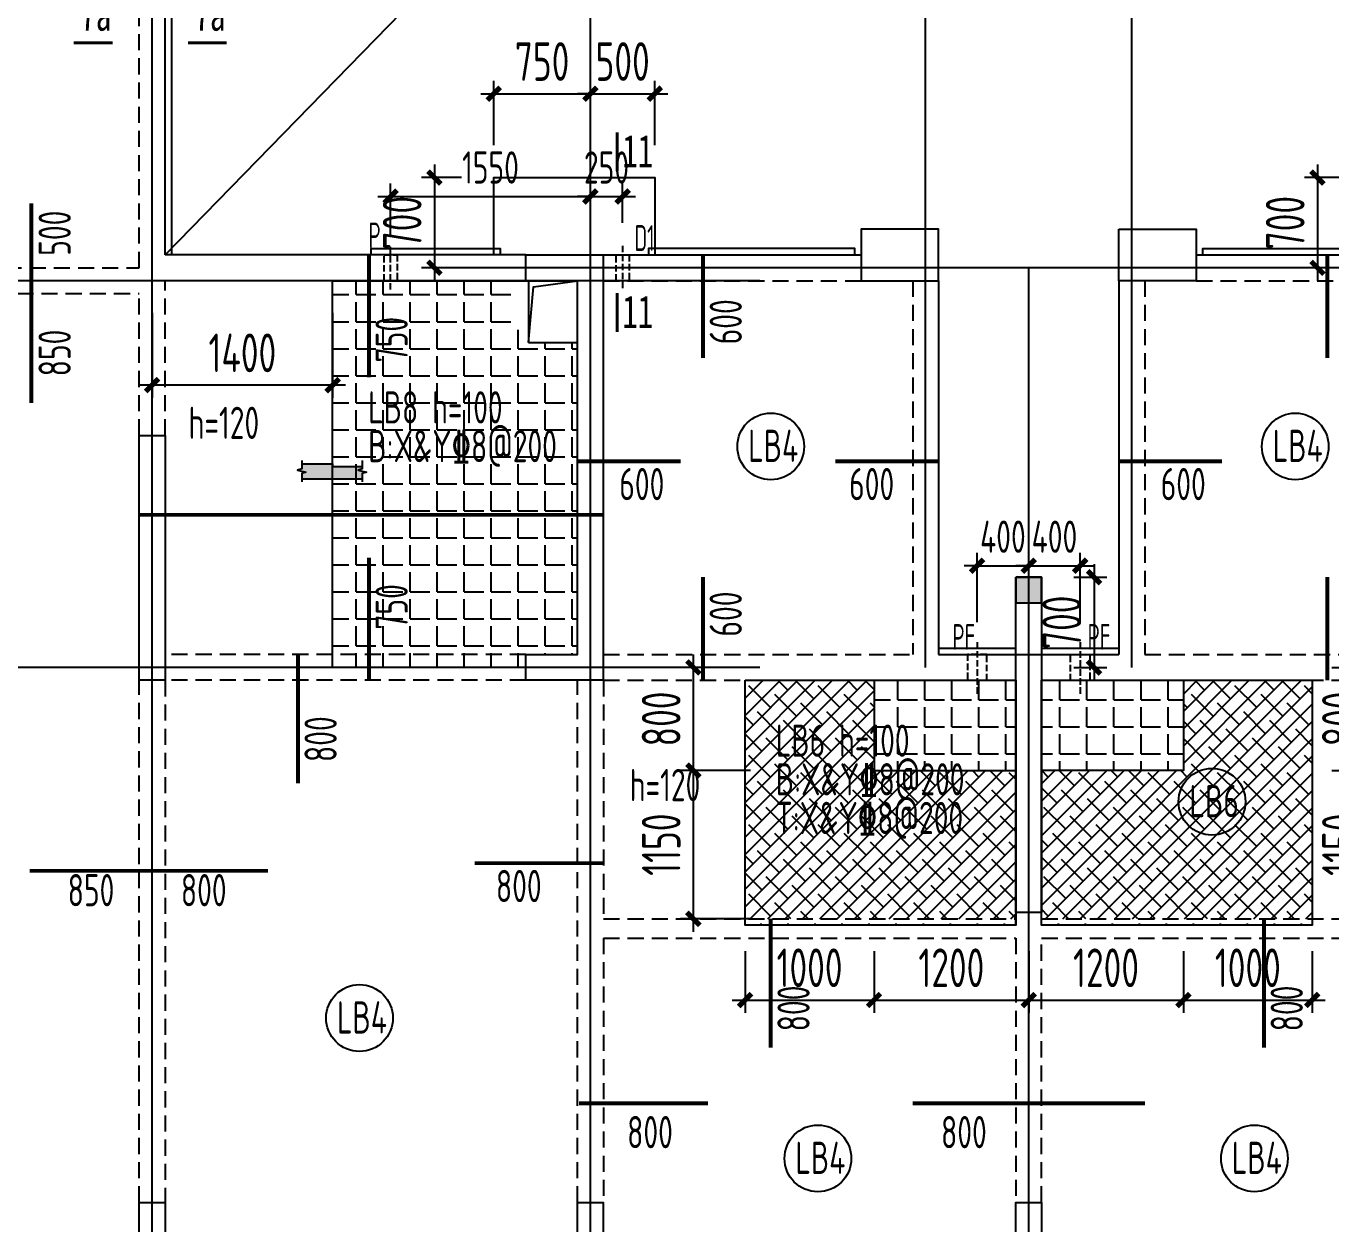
# Model space of a CAD drawing. Header units: millimetres. Extents: x -133666 to 880576, y -269375 to 86941.
# Drawn here: x 170022 to 180144, y 2392 to 11684 of the extents above; entities that cross this region are included whole.
import ezdxf
from ezdxf.enums import TextEntityAlignment as Align

# ---------------------------------------------------------------- set-up
doc = ezdxf.new("R2010")
doc.units = ezdxf.units.MM
doc.header["$LTSCALE"] = 1000
for name, pattern in [('CENTER', [50.8, 31.75, -6.35, 6.35, -6.35]), ('DASH', [0.35, 0.25, -0.1]), ('HIDDEN2', [0.1875, 0.125, -0.0625])]:
    doc.linetypes.add(name, pattern=pattern)
doc.layers.get('0').update_dxf_attribs({"linetype": 'CONTINUOUS'})
doc.layers.get('Defpoints').update_dxf_attribs({"color": 6, "linetype": 'CONTINUOUS'})
for name, color, linetype in [('A-线脚看线', 9, 'CONTINUOUS'), ('A-设备穿墙洞', 161, 'CONTINUOUS'), ('AXIS', 253, 'CENTER'), ('DIM', 3, 'CONTINUOUS'), ('DIM1', 3, 'CONTINUOUS'), ('JG1', 3, 'CONTINUOUS'), ('填充', 8, 'CONTINUOUS'), ('墙', 6, 'CONTINUOUS'), ('挑板', 3, 'CONTINUOUS'), ('板筋', 6, 'CONTINUOUS'), ('柱', 2, 'CONTINUOUS'), ('梁', 4, 'HIDDEN2'), ('模板线', 3, 'CONTINUOUS'), ('洞口', 5, 'CONTINUOUS'), ('钢筋_文字', 7, 'CONTINUOUS'), ('钢筋长度标注', 7, 'CONTINUOUS')]:
    doc.layers.add(name, color=color, linetype=linetype)
doc.styles.add('TSSD_BOLD', font='tssdeng2.shx', dxfattribs={"width": 0.7, "height": 250, "bigfont": 'CHINA.shx'})
doc.styles.add('TSSD_Dimension', font='tssdeng.shx', dxfattribs={"width": 0.7, "bigfont": 'Hztxt.shx'})
doc.styles.add('ZZ', font='tssdeng.shx', dxfattribs={"width": 0.7, "bigfont": 'tssdchn.shx'})
doc.styles.add('zzt', font='tssdeng.shx', dxfattribs={"width": 0.7, "height": 300, "bigfont": 'tssdchn.shx'})
doc.styles.add('钢筋', font='tssdeng.shx', dxfattribs={"width": 0.7, "height": 250, "bigfont": 'tssdchn.shx'})
doc.styles.add('钢筋长度', font='tssdeng.shx', dxfattribs={"width": 0.7, "height": 300, "bigfont": 'tssdchn.shx'})
doc.styles.add('黑体', font='simhei.ttf')
doc.dimstyles.new('TSSD_100_100', dxfattribs={"dimtxt": 300, "dimasz": 100, "dimexe": 100, "dimexo": 250, "dimgap": 100, "dimtad": 1, "dimdec": 0, "dimzin": 0, "dimdsep": 46, "dimtxsty": 'ZZ', "dimblk": 'ARCHTICK', "dimcen": 0, "dimdle": 100, "dimclrd": 256, "dimclrt": 7, "dimadec": 0, "dimazin": 0, "dimtfac": 1, "dimtdec": 0, "dimtix": 1, "dimtmove": 2, "dimatfit": 3, "dimfxl": 0, "dimtolj": 1, "dimtzin": 0, "dimarcsym": 0})
pattern_1 = [(0, (164200, 1008.83), (0, 209.55), [152.4, -57.15]), (90, (164200, 1008.83), (-209.55, 1e-14), [152.4, -57.15])]
pattern_2 = [(0, (169870, 1008.83), (0, 209.55), [152.4, -57.15]), (90, (169870, 1008.83), (-209.55, 1e-14), [152.4, -57.15])]
pattern_3 = [(45, (169869.99, 1008.83), (-67.3519, 67.3519), []), (135, (169869.99, 1008.83), (-202.0558, 67.3519), [238.125, -142.875])]

# ---------------------------------------------------------------- blocks, each defined once
blk = doc.blocks.new('_ArchTick')
at = {"color": 0, "linetype": 'ByBlock', "const_width": 0.4}
blk.add_lwpolyline([(-0.5, -0.5), (0.5, 0.5)], dxfattribs=at)
blk = doc.blocks.new('*D1045')
at = {"layer": 'Defpoints', "color": 0, "transparency": 16777216}
for p in [(171000, 9709), (172400, 9709), (171000, 8899)]:
    blk.add_point(p, dxfattribs=at)
at = {"layer": 'DIM', "color": 0, "lineweight": -2, "transparency": 16777216}
for p, q in [((171000, 9459), (171000, 8799)), ((172400, 9459), (172400, 8799))]:
    blk.add_line(p, q, dxfattribs=at)
at = {"layer": 'DIM', "lineweight": -2, "transparency": 16777216}
blk.add_line((172500, 8899), (170900, 8899), dxfattribs=at)
at = {"layer": 'DIM', "lineweight": -2, "transparency": 16777216, "xscale": 100, "yscale": 100, "zscale": 100, "rotation": 180}
blk.add_blockref('_ArchTick', (171000, 8899), dxfattribs=at)
at = {"layer": 'DIM', "lineweight": -2, "transparency": 16777216, "xscale": 100, "yscale": 100, "zscale": 100}
blk.add_blockref('_ArchTick', (172400, 8899), dxfattribs=at)
at = {"layer": 'DIM', "color": 7, "transparency": 16777216, "insert": (171700, 9149), "char_height": 300, "attachment_point": 5, "style": 'ZZ'}
blk.add_mtext('\\A1;1400', dxfattribs=at)
blk = doc.blocks.new('*D1046')
at = {"layer": 'Defpoints', "color": 0, "transparency": 16777216}
for p in [(175600, 4759), (176600, 4759), (176600, 4129)]:
    blk.add_point(p, dxfattribs=at)
at = {"layer": 'DIM', "color": 0, "lineweight": -2, "transparency": 16777216}
for p, q in [((175600, 4509), (175600, 4029)), ((176600, 4509), (176600, 4029))]:
    blk.add_line(p, q, dxfattribs=at)
at = {"layer": 'DIM', "lineweight": -2, "transparency": 16777216}
blk.add_line((175500, 4129), (176700, 4129), dxfattribs=at)
at = {"layer": 'DIM', "lineweight": -2, "transparency": 16777216, "xscale": 100, "yscale": 100, "zscale": 100, "rotation": 180}
blk.add_blockref('_ArchTick', (175600, 4129), dxfattribs=at)
at = {"layer": 'DIM', "lineweight": -2, "transparency": 16777216, "xscale": 100, "yscale": 100, "zscale": 100}
blk.add_blockref('_ArchTick', (176600, 4129), dxfattribs=at)
at = {"layer": 'DIM', "color": 7, "transparency": 16777216, "insert": (176100, 4379), "char_height": 300, "attachment_point": 5, "style": 'ZZ'}
blk.add_mtext('\\A1;1000', dxfattribs=at)
blk = doc.blocks.new('*D1047')
at = {"layer": 'Defpoints', "color": 0, "transparency": 16777216}
for p in [(177800, 4759), (179000, 4759), (179000, 4129)]:
    blk.add_point(p, dxfattribs=at)
at = {"layer": 'DIM', "color": 0, "lineweight": -2, "transparency": 16777216}
for p, q in [((177800, 4509), (177800, 4029)), ((179000, 4509), (179000, 4029))]:
    blk.add_line(p, q, dxfattribs=at)
at = {"layer": 'DIM', "lineweight": -2, "transparency": 16777216}
blk.add_line((177700, 4129), (179100, 4129), dxfattribs=at)
at = {"layer": 'DIM', "lineweight": -2, "transparency": 16777216, "xscale": 100, "yscale": 100, "zscale": 100, "rotation": 180}
blk.add_blockref('_ArchTick', (177800, 4129), dxfattribs=at)
at = {"layer": 'DIM', "lineweight": -2, "transparency": 16777216, "xscale": 100, "yscale": 100, "zscale": 100}
blk.add_blockref('_ArchTick', (179000, 4129), dxfattribs=at)
at = {"layer": 'DIM', "color": 7, "transparency": 16777216, "insert": (178400, 4379), "char_height": 300, "attachment_point": 5, "style": 'ZZ'}
blk.add_mtext('\\A1;1200', dxfattribs=at)
blk = doc.blocks.new('*D1065')
at = {"layer": 'Defpoints', "color": 0, "transparency": 16777216}
for p in [(174400, 11159), (173650, 10509), (174400, 10509)]:
    blk.add_point(p, dxfattribs=at)
at = {"layer": 'DIM', "color": 0, "lineweight": -2, "transparency": 16777216}
for p, q in [((173650, 10759), (173650, 11259)), ((174400, 10759), (174400, 11259))]:
    blk.add_line(p, q, dxfattribs=at)
at = {"layer": 'DIM', "lineweight": -2, "transparency": 16777216}
blk.add_line((173550, 11159), (174500, 11159), dxfattribs=at)
at = {"layer": 'DIM', "lineweight": -2, "transparency": 16777216, "xscale": 100, "yscale": 100, "zscale": 100, "rotation": 180}
blk.add_blockref('_ArchTick', (173650, 11159), dxfattribs=at)
at = {"layer": 'DIM', "lineweight": -2, "transparency": 16777216, "xscale": 100, "yscale": 100, "zscale": 100}
blk.add_blockref('_ArchTick', (174400, 11159), dxfattribs=at)
at = {"layer": 'DIM', "color": 7, "transparency": 16777216, "insert": (174025, 11409), "char_height": 300, "attachment_point": 5, "style": 'ZZ'}
blk.add_mtext('\\A1;750', dxfattribs=at)
blk = doc.blocks.new('*D1066')
at = {"layer": 'Defpoints', "color": 0, "transparency": 16777216}
for p in [(174900, 11159), (174400, 10509), (174900, 10509)]:
    blk.add_point(p, dxfattribs=at)
at = {"layer": 'DIM', "color": 0, "lineweight": -2, "transparency": 16777216}
for p, q in [((174400, 10759), (174400, 11259)), ((174900, 10759), (174900, 11259))]:
    blk.add_line(p, q, dxfattribs=at)
at = {"layer": 'DIM', "lineweight": -2, "transparency": 16777216}
for p, q in [((174400, 11159), (174300, 11159)), ((174400, 11159), (174900, 11159)), ((174900, 11159), (175000, 11159))]:
    blk.add_line(p, q, dxfattribs=at)
at = {"layer": 'DIM', "lineweight": -2, "transparency": 16777216, "xscale": 100, "yscale": 100, "zscale": 100}
blk.add_blockref('_ArchTick', (174400, 11159), dxfattribs=at)
at = {"layer": 'DIM', "lineweight": -2, "transparency": 16777216, "xscale": 100, "yscale": 100, "zscale": 100, "rotation": 180}
blk.add_blockref('_ArchTick', (174900, 11159), dxfattribs=at)
at = {"layer": 'DIM', "color": 7, "transparency": 16777216, "insert": (174650, 11409), "char_height": 300, "attachment_point": 5, "style": 'ZZ'}
blk.add_mtext('\\A1;500', dxfattribs=at)
blk = doc.blocks.new('*D1067')
at = {"layer": 'Defpoints', "color": 0, "transparency": 16777216}
for p in [(173650, 10509), (173190, 9809), (173650, 9809)]:
    blk.add_point(p, dxfattribs=at)
at = {"layer": 'DIM', "lineweight": -2, "transparency": 16777216}
blk.add_line((173190, 10609), (173190, 9709), dxfattribs=at)
at = {"layer": 'DIM', "color": 0, "lineweight": -2, "transparency": 16777216}
for p, q in [((173400, 10509), (173090, 10509)), ((173400, 9809), (173090, 9809))]:
    blk.add_line(p, q, dxfattribs=at)
at = {"layer": 'DIM', "lineweight": -2, "transparency": 16777216, "xscale": 100, "yscale": 100, "zscale": 100}
for p, rotation in [((173190, 10509), 90), ((173190, 9809), 270)]:
    blk.add_blockref('_ArchTick', p, dxfattribs=dict(at, rotation=rotation))
at = {"layer": 'DIM', "color": 7, "transparency": 16777216, "insert": (172940, 10159), "char_height": 300, "attachment_point": 5, "rotation": 90, "style": 'ZZ'}
blk.add_mtext('\\A1;700', dxfattribs=at)
blk = doc.blocks.new('*D1070')
at = {"layer": 'Defpoints', "color": 0, "transparency": 16777216}
for p in [(180600, 10509), (180040, 9809), (180600, 9809)]:
    blk.add_point(p, dxfattribs=at)
at = {"layer": 'DIM', "lineweight": -2, "transparency": 16777216}
blk.add_line((180040, 10609), (180040, 9709), dxfattribs=at)
at = {"layer": 'DIM', "color": 0, "lineweight": -2, "transparency": 16777216}
for p, q in [((180350, 10509), (179940, 10509)), ((180350, 9809), (179940, 9809))]:
    blk.add_line(p, q, dxfattribs=at)
at = {"layer": 'DIM', "lineweight": -2, "transparency": 16777216, "xscale": 100, "yscale": 100, "zscale": 100}
for p, rotation in [((180040, 10509), 90), ((180040, 9809), 270)]:
    blk.add_blockref('_ArchTick', p, dxfattribs=dict(at, rotation=rotation))
at = {"layer": 'DIM', "color": 7, "transparency": 16777216, "insert": (179790, 10159), "char_height": 300, "attachment_point": 5, "rotation": 90, "style": 'ZZ'}
blk.add_mtext('\\A1;700', dxfattribs=at)
blk = doc.blocks.new('*D1142')
at = {"layer": 'Defpoints', "color": 0, "transparency": 16777216}
for p in [(177900, 7409, 0), (177900, 6709), (178307, 6709)]:
    blk.add_point(p, dxfattribs=at)
at = {"layer": 'DIM', "lineweight": -2, "transparency": 16777216}
blk.add_line((178307, 7509), (178307, 6609), dxfattribs=at)
at = {"layer": 'DIM', "color": 0, "lineweight": -2, "transparency": 16777216}
for p, q in [((178150, 7409), (178407, 7409)), ((178150, 6709), (178407, 6709))]:
    blk.add_line(p, q, dxfattribs=at)
at = {"layer": 'DIM', "lineweight": -2, "transparency": 16777216, "xscale": 100, "yscale": 100, "zscale": 100}
for p, rotation in [((178307, 7409), 90), ((178307, 6709), 270)]:
    blk.add_blockref('_ArchTick', p, dxfattribs=dict(at, rotation=rotation))
at = {"layer": 'DIM', "color": 7, "transparency": 16777216, "insert": (178057, 7059), "char_height": 300, "attachment_point": 5, "rotation": 90, "style": 'ZZ'}
blk.add_mtext('\\A1;700', dxfattribs=at)
blk = doc.blocks.new('$1292675')
at = {"layer": 'JG1'}
blk.add_hatch(color=8, dxfattribs=at).paths.add_polyline_path([(502, 20), (502, 64), (470, 74), (534, 91), (502, 101), (502, 140), (262, 140), (262, 120), (32, 120), (32, 101), (64, 91), (0, 74), (32, 64), (32, 20)])
for p, q in [((262, 120), (32, 120)), ((502, 140), (262, 140)), ((262, 140), (262, 120)), ((32, 20), (502, 20))]:
    blk.add_line(p, q, dxfattribs=at)
for points in [[(32, 165), (32, 101), (64, 91), (0, 74), (32, 64), (32, 0)], [(502, 165), (502, 101), (534, 91), (470, 74), (502, 64), (502, 0)]]:
    blk.add_lwpolyline(points, dxfattribs=at)
blk = doc.blocks.new('*D1146')
at = {"layer": 'Defpoints', "color": 0, "transparency": 16777216}
for p in [(175199, 5909), (175893, 5909), (175893, 4759)]:
    blk.add_point(p, dxfattribs=at)
at = {"layer": 'DIM', "lineweight": -2, "transparency": 16777216}
blk.add_line((175199, 4659), (175199, 6009), dxfattribs=at)
at = {"layer": 'DIM', "color": 0, "lineweight": -2, "transparency": 16777216}
for p, q in [((175643, 5909), (175099, 5909)), ((175643, 4759), (175099, 4759))]:
    blk.add_line(p, q, dxfattribs=at)
at = {"layer": 'DIM', "lineweight": -2, "transparency": 16777216, "xscale": 100, "yscale": 100, "zscale": 100}
for p, rotation in [((175199, 5909), 90), ((175199, 4759), 270)]:
    blk.add_blockref('_ArchTick', p, dxfattribs=dict(at, rotation=rotation))
at = {"layer": 'DIM', "color": 7, "transparency": 16777216, "insert": (174949, 5334), "char_height": 300, "attachment_point": 5, "rotation": 90, "style": 'ZZ'}
blk.add_mtext('\\A1;1150', dxfattribs=at)
blk = doc.blocks.new('*D1147')
at = {"layer": 'Defpoints', "color": 0, "transparency": 16777216}
for p in [(175199, 6709), (175893, 6709), (175893, 5909)]:
    blk.add_point(p, dxfattribs=at)
at = {"layer": 'DIM', "lineweight": -2, "transparency": 16777216}
blk.add_line((175199, 5809), (175199, 6809), dxfattribs=at)
at = {"layer": 'DIM', "color": 0, "lineweight": -2, "transparency": 16777216}
for p, q in [((175643, 6709), (175099, 6709)), ((175643, 5909), (175099, 5909))]:
    blk.add_line(p, q, dxfattribs=at)
at = {"layer": 'DIM', "lineweight": -2, "transparency": 16777216, "xscale": 100, "yscale": 100, "zscale": 100}
for p, rotation in [((175199, 6709), 90), ((175199, 5909), 270)]:
    blk.add_blockref('_ArchTick', p, dxfattribs=dict(at, rotation=rotation))
at = {"layer": 'DIM', "color": 7, "transparency": 16777216, "insert": (174949, 6309), "char_height": 300, "attachment_point": 5, "rotation": 90, "style": 'ZZ'}
blk.add_mtext('\\A1;800', dxfattribs=at)
blk = doc.blocks.new('*D1148')
at = {"layer": 'Defpoints', "color": 0, "transparency": 16777216}
for p in [(179901, 5909), (180476, 5909), (179901, 4759)]:
    blk.add_point(p, dxfattribs=at)
at = {"layer": 'DIM', "lineweight": -2, "transparency": 16777216}
blk.add_line((180476, 4659), (180476, 6009), dxfattribs=at)
at = {"layer": 'DIM', "color": 0, "lineweight": -2, "transparency": 16777216}
for p, q in [((180151, 5909), (180576, 5909)), ((180151, 4759), (180576, 4759))]:
    blk.add_line(p, q, dxfattribs=at)
at = {"layer": 'DIM', "lineweight": -2, "transparency": 16777216, "xscale": 100, "yscale": 100, "zscale": 100}
for p, rotation in [((180476, 5909), 90), ((180476, 4759), 270)]:
    blk.add_blockref('_ArchTick', p, dxfattribs=dict(at, rotation=rotation))
at = {"layer": 'DIM', "color": 7, "transparency": 16777216, "insert": (180226, 5334), "char_height": 300, "attachment_point": 5, "rotation": 90, "style": 'ZZ'}
blk.add_mtext('\\A1;1150', dxfattribs=at)
blk = doc.blocks.new('*D1149')
at = {"layer": 'Defpoints', "color": 0, "transparency": 16777216}
for p in [(179901, 6709), (180476, 6709), (179901, 5909)]:
    blk.add_point(p, dxfattribs=at)
at = {"layer": 'DIM', "lineweight": -2, "transparency": 16777216}
blk.add_line((180476, 5809), (180476, 6809), dxfattribs=at)
at = {"layer": 'DIM', "color": 0, "lineweight": -2, "transparency": 16777216}
for p, q in [((180151, 6709), (180576, 6709)), ((180151, 5909), (180576, 5909))]:
    blk.add_line(p, q, dxfattribs=at)
at = {"layer": 'DIM', "lineweight": -2, "transparency": 16777216, "xscale": 100, "yscale": 100, "zscale": 100}
for p, rotation in [((180476, 6709), 90), ((180476, 5909), 270)]:
    blk.add_blockref('_ArchTick', p, dxfattribs=dict(at, rotation=rotation))
at = {"layer": 'DIM', "color": 7, "transparency": 16777216, "insert": (180226, 6309), "char_height": 300, "attachment_point": 5, "rotation": 90, "style": 'ZZ'}
blk.add_mtext('\\A1;800', dxfattribs=at)
blk = doc.blocks.new('*D1150')
at = {"layer": 'Defpoints', "color": 0, "transparency": 16777216}
for p in [(176600, 4759), (177800, 4759), (177800, 4129)]:
    blk.add_point(p, dxfattribs=at)
at = {"layer": 'DIM', "color": 0, "lineweight": -2, "transparency": 16777216}
for p, q in [((176600, 4509), (176600, 4029)), ((177800, 4509), (177800, 4029))]:
    blk.add_line(p, q, dxfattribs=at)
at = {"layer": 'DIM', "lineweight": -2, "transparency": 16777216}
blk.add_line((176500, 4129), (177900, 4129), dxfattribs=at)
at = {"layer": 'DIM', "lineweight": -2, "transparency": 16777216, "xscale": 100, "yscale": 100, "zscale": 100, "rotation": 180}
blk.add_blockref('_ArchTick', (176600, 4129), dxfattribs=at)
at = {"layer": 'DIM', "lineweight": -2, "transparency": 16777216, "xscale": 100, "yscale": 100, "zscale": 100}
blk.add_blockref('_ArchTick', (177800, 4129), dxfattribs=at)
at = {"layer": 'DIM', "color": 7, "transparency": 16777216, "insert": (177200, 4379), "char_height": 300, "attachment_point": 5, "style": 'ZZ'}
blk.add_mtext('\\A1;1200', dxfattribs=at)
blk = doc.blocks.new('*D1151')
at = {"layer": 'Defpoints', "color": 0, "transparency": 16777216}
for p in [(179000, 4759), (180000, 4759), (180000, 4129)]:
    blk.add_point(p, dxfattribs=at)
at = {"layer": 'DIM', "color": 0, "lineweight": -2, "transparency": 16777216}
for p, q in [((179000, 4509), (179000, 4029)), ((180000, 4509), (180000, 4029))]:
    blk.add_line(p, q, dxfattribs=at)
at = {"layer": 'DIM', "lineweight": -2, "transparency": 16777216}
blk.add_line((178900, 4129), (180100, 4129), dxfattribs=at)
at = {"layer": 'DIM', "lineweight": -2, "transparency": 16777216, "xscale": 100, "yscale": 100, "zscale": 100, "rotation": 180}
blk.add_blockref('_ArchTick', (179000, 4129), dxfattribs=at)
at = {"layer": 'DIM', "lineweight": -2, "transparency": 16777216, "xscale": 100, "yscale": 100, "zscale": 100}
blk.add_blockref('_ArchTick', (180000, 4129), dxfattribs=at)
at = {"layer": 'DIM', "color": 7, "transparency": 16777216, "insert": (179500, 4379), "char_height": 300, "attachment_point": 5, "style": 'ZZ'}
blk.add_mtext('\\A1;1000', dxfattribs=at)
blk = doc.blocks.new('$1109386')
at = {"layer": '模板线', "color": 4, "const_width": 22.7}
for points in [[(0, 0), (302, 0)], [(886, 0), (1188, 0)]]:
    blk.add_lwpolyline(points, dxfattribs=at)
at = {"layer": '模板线', "color": 0, "style": '黑体', "width": 0.7}
for p in [(172, 220), (1057, 220)]:
    blk.add_text('7a', height=252, dxfattribs=at).set_placement(p, align=Align.MIDDLE_CENTER)
blk = doc.blocks.new('$18727')
at = {"layer": '模板线', "color": 4, "const_width": 22.7}
for points in [[(0, 1549), (0, 1246)], [(0, 302), (0, 0)]]:
    blk.add_lwpolyline(points, dxfattribs=at)
at = {"layer": '模板线', "color": 0, "style": '黑体', "width": 0.7}
for p in [(160, 1404), (160, 158)]:
    blk.add_text('11', height=252, dxfattribs=at).set_placement(p, align=Align.MIDDLE_CENTER)
blk = doc.blocks.new('$1642317')
at = {"layer": '洞口'}
blk.add_lwpolyline([(9620, 2170), (10000, 2170), (10000, 2650), (9620, 2650)], close=True, dxfattribs=at)
blk.add_lwpolyline([(9620, 2170), (9658, 2602), (10000, 2650)], dxfattribs=at)
blk = doc.blocks.new('$1783196')
at = {"layer": 'AXIS'}
for p, q in [((12034.9, 3480), (12034.9, 27859.5)), ((15434.9, 3480), (15434.9, 27859.5)), ((18034.9, 11688.4), (18034.9, 27859.5)), ((19634.9, 11688.3), (19634.9, 27859.5)), ((46034.9, 14788.3), (4360, 14788.3)), ((18834.9, 3480), (18834.9, 14788.3)), ((54849.9, 14688.3), (4360, 14688.3)), ((54849.9, 11688.3), (4360, 11688.3))]:
    blk.add_line(p, q, dxfattribs=at)
blk = doc.blocks.new('$1466424')
at = {"layer": '板筋', "const_width": 30}
for points in [[(5963, 9454), (5963, 11004)], [(8582, 9654), (8582, 10604)], [(11173, 9804), (11173, 10604)], [(16017, 9804), (16017, 10604)], [(10200, 9003), (11000, 9003)], [(12200, 9003), (13000, 9003)], [(14400, 9003), (15200, 9003)], [(6800, 8588), (10400, 8588)], [(8582, 7304), (8582, 8254)], [(11173, 7304), (11173, 8104)], [(16017, 7304), (16017, 8104)], [(8031, 6504), (8031, 7504)], [(9401, 5885), (10401, 5885)], [(5950, 5826), (7800, 5826)], [(10212, 4023), (11212, 4023)], [(12801, 4023), (14601, 4023)]]:
    blk.add_lwpolyline(points, dxfattribs=at)
at = {"layer": '板筋', "const_width": 30, "elevation": 0}
for points in [[(11699, 4454), (11699, 5454)], [(15526, 4454), (15526, 5454)]]:
    blk.add_lwpolyline(points, dxfattribs=at)
at = {"layer": '钢筋_文字'}
for centre in [(11699, 9118, 0), (15768, 9118, 0), (15122, 6362, 0), (8509, 4684, 0), (12065, 3595, 0), (15451, 3595, 0)]:
    blk.add_circle(centre, 259, dxfattribs=at)
at = {"layer": '钢筋_文字', "color": 7, "linetype": 'Continuous', "width": 0.7}
for s, style, p in [('LB8 h=100', 'TSSD_BOLD', (8576, 9296, 0)), (' h=120', 'TSSD_BOLD', (7076, 9176, 0)), ('B:X&Y%%1328@200', '钢筋', (8576, 8996, 0)), ('LB6 h=100', 'TSSD_BOLD', (11738, 6711, 0)), ('B:X&Y%%1328@200', '钢筋', (11738, 6411, 0)), (' h=120', 'TSSD_BOLD', (10498, 6366, 0)), ('T:X&Y%%1328@200', '钢筋', (11738, 6111, 0))]:
    blk.add_text(s, height=250, dxfattribs=dict(at, style=style)).set_placement(p)
at = {"layer": '钢筋_文字', "style": 'TSSD_BOLD', "width": 0.7}
for s, p in [('LB4', (11524, 8998, 0)), ('LB4', (15593, 8998, 0)), ('LB6', (14947, 6242, 0)), ('LB4', (8334, 4564, 0)), ('LB4', (11890, 3475, 0)), ('LB4', (15276, 3475, 0))]:
    blk.add_text(s, height=250, dxfattribs=at).set_placement(p)
at = {"layer": '钢筋长度标注', "style": '钢筋长度', "width": 0.7}
for s, p in [('500', (6269, 10597)), ('600', (11475, 9910)), ('750', (8883, 9770)), ('850', (6269, 9662)), ('750', (8883, 7697)), ('600', (11475, 7643)), ('800', (8332, 6670)), ('800', (12001, 4581, 0)), ('800', (15827, 4581, 0))]:
    blk.add_text(s, height=250, rotation=90, dxfattribs=at).set_placement(p)
for s, p in [('600', (10524, 8701)), ('600', (12307, 8701)), ('600', (14724, 8701)), ('850', (6245, 5551)), ('800', (7123, 5551)), ('800', (9567, 5583)), ('800', (10585, 3674)), ('800', (13020, 3674))]:
    blk.add_text(s, height=250, dxfattribs=at).set_placement(p)
blk = doc.blocks.new('$133032')
at = {"layer": '挑板'}
blk.add_lwpolyline([(9550, 10700), (9550, 11300), (10800, 11300), (10800, 10700)], dxfattribs=at)
blk = doc.blocks.new('$1457958')
at = {"layer": '柱'}
blk.add_hatch(color=8, dxfattribs=at).paths.add_polyline_path([(0, 200), (0, 0), (200, 0), (200, 200)])
at = {"layer": '柱', "color": 3, "elevation": 0}
blk.add_lwpolyline([(0, 200), (0, 0), (200, 0), (200, 200)], close=True, dxfattribs=at)
blk = doc.blocks.new('$1222607')
at = {"layer": '柱'}
blk.add_blockref('$1457958', (13600, 8000), dxfattribs=at)
blk = doc.blocks.new('$1413619')
at = {"layer": 'A-线脚看线', "color": 5, "elevation": 0}
for points in [[(7100, 14150), (7100, 10650)], [(8650, 10650), (8650, 10700), (9650, 10700), (9650, 10650)], [(12400, 10650), (12400, 10700), (10800, 10700), (10800, 10650)], [(15100, 10650), (15100, 10700), (16700, 10700), (16700, 10650)], [(13050, 7600), (13650, 7600)], [(13850, 7600), (14450, 7600)]]:
    blk.add_lwpolyline(points, dxfattribs=at)
blk = doc.blocks.new('$1427617')
at = {"layer": 'A-设备穿墙洞', "linetype": 'DASH', "ltscale": 0.2, "elevation": 0}
for points in [[(2825, 9357), (2825, 9018)], [(4625, 9017), (4625, 9352)], [(75, 6281), (75, 5881)], [(2825, 557), (2825, 218)]]:
    blk.add_lwpolyline(points, dxfattribs=at)
for points in [[(2775, 9085), (2875, 9085), (2875, 9285), (2775, 9285)], [(4575, 9085), (4675, 9085), (4675, 9285), (4575, 9285)], [(0, 6185), (150, 6185), (150, 5985), (0, 5985)], [(2775, 285), (2875, 285), (2875, 485), (2775, 485)]]:
    blk.add_lwpolyline(points, close=True, dxfattribs=at)
at = {"layer": 'A-设备穿墙洞', "linetype": 'DASH', "ltscale": 0.2}
for points in [[(3325, 557), (3325, 218)], [(2904, 135), (3142, 135)]]:
    blk.add_lwpolyline(points, dxfattribs=at)
for points in [[(3275, 285), (3375, 285), (3375, 485), (3275, 485)], [(3075, 85), (3075, 185), (2975, 185), (2975, 85)]]:
    blk.add_lwpolyline(points, close=True, dxfattribs=at)
at = {"layer": 'A-设备穿墙洞', "color": 7, "linetype": 'DASH', "ltscale": 0.2, "style": 'zzt', "width": 0.6}
for s, p in [('D1', (2640, 9316, 0)), ('P', (4701, 9337, 0)), ('PF', (132, 6222, 0)), ('D1', (2649, 528, 0)), ('D2', (3351, 536, 0)), ('D2', (3220, -15, 0))]:
    blk.add_text(s, height=200, dxfattribs=at).set_placement(p)
blk = doc.blocks.new('*D988')
at = {"layer": 'Defpoints', "color": 0, "transparency": 16777216}
for p in [(11200, 9901), (9650, 9348, 0), (11200, 9348, 0)]:
    blk.add_point(p, dxfattribs=at)
at = {"layer": 'DIM1', "color": 3, "lineweight": -2, "transparency": 16777216}
for p, q in [((9650, 9598), (9650, 10001)), ((11200, 9598), (11200, 10001)), ((9550, 9901), (11300, 9901))]:
    blk.add_line(p, q, dxfattribs=at)
at = {"layer": 'DIM1', "color": 3, "lineweight": -2, "transparency": 16777216, "xscale": 100, "yscale": 100, "zscale": 100, "rotation": 180}
blk.add_blockref('_ArchTick', (9650, 9901), dxfattribs=at)
at = {"layer": 'DIM1', "color": 3, "lineweight": -2, "transparency": 16777216, "xscale": 100, "yscale": 100, "zscale": 100}
blk.add_blockref('_ArchTick', (11200, 9901), dxfattribs=at)
at = {"layer": 'DIM1', "color": 7, "transparency": 16777216, "insert": (10425, 10126), "char_height": 250, "attachment_point": 5, "style": 'TSSD_Dimension'}
blk.add_mtext('\\A1;1550', dxfattribs=at)
blk = doc.blocks.new('*D989')
at = {"layer": 'Defpoints', "color": 0, "transparency": 16777216}
for p in [(11450, 9901), (11450, 9448, 0), (11200, 9348, 0)]:
    blk.add_point(p, dxfattribs=at)
at = {"layer": 'DIM1', "color": 3, "lineweight": -2, "transparency": 16777216}
for p, q in [((11200, 9598), (11200, 10001)), ((11450, 9698), (11450, 10001)), ((11200, 9901), (11100, 9901)), ((11200, 9901), (11450, 9901)), ((11450, 9901), (11550, 9901))]:
    blk.add_line(p, q, dxfattribs=at)
at = {"layer": 'DIM1', "color": 3, "lineweight": -2, "transparency": 16777216, "xscale": 100, "yscale": 100, "zscale": 100}
blk.add_blockref('_ArchTick', (11200, 9901), dxfattribs=at)
at = {"layer": 'DIM1', "color": 3, "lineweight": -2, "transparency": 16777216, "xscale": 100, "yscale": 100, "zscale": 100, "rotation": 180}
blk.add_blockref('_ArchTick', (11450, 9901), dxfattribs=at)
at = {"layer": 'DIM1', "color": 7, "transparency": 16777216, "insert": (11325, 10126), "char_height": 250, "attachment_point": 5, "style": 'TSSD_Dimension'}
blk.add_mtext('\\A1;250', dxfattribs=at)
blk = doc.blocks.new('*D990')
at = {"layer": 'Defpoints', "color": 0, "transparency": 16777216}
for p in [(14600, 7037), (14200, 6348, 0), (14600, 6348, 0)]:
    blk.add_point(p, dxfattribs=at)
at = {"layer": 'DIM1', "color": 3, "lineweight": -2, "transparency": 16777216}
for p, q in [((14200, 6598), (14200, 7137)), ((14600, 6598), (14600, 7137)), ((14200, 7037), (14100, 7037)), ((14200, 7037), (14600, 7037)), ((14600, 7037), (14700, 7037))]:
    blk.add_line(p, q, dxfattribs=at)
at = {"layer": 'DIM1', "color": 3, "lineweight": -2, "transparency": 16777216, "xscale": 100, "yscale": 100, "zscale": 100}
blk.add_blockref('_ArchTick', (14200, 7037), dxfattribs=at)
at = {"layer": 'DIM1', "color": 3, "lineweight": -2, "transparency": 16777216, "xscale": 100, "yscale": 100, "zscale": 100, "rotation": 180}
blk.add_blockref('_ArchTick', (14600, 7037), dxfattribs=at)
at = {"layer": 'DIM1', "color": 7, "transparency": 16777216, "insert": (14400, 7262), "char_height": 250, "attachment_point": 5, "style": 'TSSD_Dimension'}
blk.add_mtext('\\A1;400', dxfattribs=at)
blk = doc.blocks.new('*D991')
at = {"layer": 'Defpoints', "color": 0, "transparency": 16777216}
for p in [(15000, 7037), (14600, 6348, 0), (15000, 6348, 0)]:
    blk.add_point(p, dxfattribs=at)
at = {"layer": 'DIM1', "color": 3, "lineweight": -2, "transparency": 16777216}
for p, q in [((14600, 6598), (14600, 7137)), ((15000, 6598), (15000, 7137)), ((14600, 7037), (14500, 7037)), ((14600, 7037), (15000, 7037)), ((15000, 7037), (15100, 7037))]:
    blk.add_line(p, q, dxfattribs=at)
at = {"layer": 'DIM1', "color": 3, "lineweight": -2, "transparency": 16777216, "xscale": 100, "yscale": 100, "zscale": 100}
blk.add_blockref('_ArchTick', (14600, 7037), dxfattribs=at)
at = {"layer": 'DIM1', "color": 3, "lineweight": -2, "transparency": 16777216, "xscale": 100, "yscale": 100, "zscale": 100, "rotation": 180}
blk.add_blockref('_ArchTick', (15000, 7037), dxfattribs=at)
at = {"layer": 'DIM1', "color": 7, "transparency": 16777216, "insert": (14800, 7262), "char_height": 250, "attachment_point": 5, "style": 'TSSD_Dimension'}
blk.add_mtext('\\A1;400', dxfattribs=at)
blk = doc.blocks.new('$1186913')
at = {"layer": 'A-设备穿墙洞', "linetype": 'DASH', "ltscale": 0.2, "elevation": 0}
for points in [[(9650.2, 9179.7), (9650.2, 9514.9)], [(11450.2, 9519.2), (11450.2, 9180.7)], [(14200.2, 6443.9), (14200.2, 6043.3)]]:
    blk.add_lwpolyline(points, dxfattribs=at)
for points in [[(9700.2, 9247.9), (9600.2, 9247.9), (9600.2, 9447.9), (9700.2, 9447.9)], [(11500.2, 9247.9), (11400.2, 9247.9), (11400.2, 9447.9), (11500.2, 9447.9)], [(14275.2, 6347.9), (14125.2, 6347.9), (14125.2, 6147.9), (14275.2, 6147.9)]]:
    blk.add_lwpolyline(points, close=True, dxfattribs=at)
at = {"layer": 'A-设备穿墙洞'}
blk.add_blockref('$1427617', (14925.2, 162.5), dxfattribs=at)
at = {"layer": 'A-设备穿墙洞', "color": 7, "linetype": 'DASH', "ltscale": 0.2, "style": 'zzt', "width": 0.6}
for s, p in [('P', (9478.6, 9499, 0)), ('D1', (11541.8, 9478.9, 0)), ('PF', (14008.5, 6384, 0))]:
    blk.add_text(s, height=200, dxfattribs=at).set_placement(p)
at = {"layer": 'DIM1'}
for base, p1, p2, picture, middle in [((11200.2, 9901), (9650.2, 9347.9, 0), (11200.2, 9347.9, 0), '*D988', (10425.2, 10126)), ((11450.2, 9901), (11200.2, 9347.9, 0), (11450.2, 9447.9, 0), '*D989', (11325.2, 10126)), ((14600.2, 7037), (14200.2, 6347.9, 0), (14600.2, 6347.9, 0), '*D990', (14400.2, 7262)), ((15000.2, 7037), (14600.2, 6347.9, 0), (15000.2, 6347.9, 0), '*D991', (14800.2, 7262))]:
    dim = blk.add_linear_dim(base=base, p1=p1, p2=p2, dimstyle='TSSD_100_100', dxfattribs=at)
    dim.commit()
    dim.dimension.update_dxf_attribs({"geometry": picture, "text_midpoint": middle})

msp = doc.modelspace()

# ---------------------------------------------------------------- hatches: boundary and pattern name
at = {"layer": 'JG1'}
h = msp.add_hatch(dxfattribs=at)
h.set_pattern_fill('ANSI38,_O', color=8, scale=30)
h.set_pattern_definition(pattern_3)
h.paths.add_polyline_path([(176600, 5908.8), (176600, 6608.8), (175600, 6608.8), (175600, 4758.8), (177700, 4758.8), (177700, 4808.8), (177700, 5908.8)])
h = msp.add_hatch(dxfattribs=at)
h.set_pattern_fill('ANSI38,_O', color=8, scale=30)
h.set_pattern_definition(pattern_3)
h.paths.add_polyline_path([(179000, 5908.8), (177900, 5908.8), (177900, 4758.8), (180000, 4758.8), (180000, 6608.8), (179000, 6608.8)])
at = {"layer": '填充', "linetype": 'Continuous'}
h = msp.add_hatch(dxfattribs=at)
h.set_pattern_fill('ANGLE', color=256, scale=30, style=0)
h.set_pattern_definition(pattern_1)
h.paths.add_polyline_path([(173920, 9228.8), (173928.8, 9328.8), (173820, 9328.8), (173820, 9708.8), (172400, 9708.8), (172400, 6808.8), (174300, 6808.8), (174300, 9228.8)])
h = msp.add_hatch(dxfattribs=at)
h.set_pattern_fill('ANGLE', color=256, scale=30, style=0)
h.set_pattern_definition(pattern_1)
h.paths.add_polyline_path([(172400, 6808.8), (172400, 6708.8), (173900, 6708.8), (173900, 6808.8)])
h = msp.add_hatch(dxfattribs=at)
h.set_pattern_fill('ANGLE', color=256, scale=30, style=0)
h.set_pattern_definition(pattern_2)
h.paths.add_polyline_path([(177700, 5908.8), (177700, 6608.8), (176600, 6608.8), (176600, 5908.8)])
h = msp.add_hatch(dxfattribs=at)
h.set_pattern_fill('ANGLE', color=256, scale=30, style=0)
h.set_pattern_definition(pattern_2)
h.paths.add_polyline_path([(179000, 5908.8), (179000, 6608.8), (177900, 6608.8), (177900, 5908.8)])
h = msp.add_hatch(dxfattribs=at)
h.set_pattern_fill('ANGLE', color=256, scale=30, style=0)
h.set_pattern_definition(pattern_1)
h.paths.add_polyline_path([(177700, 4758.8), (175600, 4758.8), (175600, 4708.8), (177700, 4708.8)])
h = msp.add_hatch(dxfattribs=at)
h.set_pattern_fill('ANGLE', color=256, scale=30, style=0)
h.set_pattern_definition(pattern_1)
h.paths.add_polyline_path([(180000, 4708.8), (180000, 4758.8), (177900, 4758.8), (177900, 4708.8)])

# ---------------------------------------------------------------- linework, layer by layer
at = {"layer": '墙'}
for points in [[(176500, 9708.8), (177100, 9708.8), (177100, 10108.8), (176500, 10108.8)], [(178500, 10108.8), (179100, 10108.8), (179100, 9708.8), (178500, 9708.8)], [(173900, 6808.8), (174300, 6808.8), (174300, 9708.8), (173900, 9708.8), (173900, 9908.8), (174500, 9908.8), (174500, 6608.8), (174300, 6608.8), (173900, 6608.8)], [(171100, 6608.8), (170900, 6608.8), (170900, 8508.8), (171100, 8508.8), (171100, 6808.8)], [(177700, 6808.8), (177900, 6808.8), (177900, 4808.8), (177700, 4808.8), (177700, 6608.8)], [(174300, 2558.8), (174500, 2558.8), (174500, 1108.8), (175400, 1108.8), (175400, 908.8), (174300, 908.8)]]:
    msp.add_lwpolyline(points, close=True, dxfattribs=at)
for points in [[(176700, 9708.8), (176700, 9708.8)], [(178700, 9708.8), (178700, 9708.8)], [(171100, 6808.8), (171100, 6808.8)], [(177700, 6608.8), (177700, 6608.8)], [(170700, 908.8), (170700, 1108.8), (170900, 1108.8), (170900, 2558.8), (171100, 2558.8), (171100, 1108.8), (171300, 1108.8), (171300, 908.8), (170700, 908.8), (171100, 908.8)], [(177300, 908.8), (177300, 1108.8), (177700, 1108.8), (177700, 2558.8), (177900, 2558.8), (177900, 1108.8), (178300, 1108.8), (178300, 908.8), (177300, 908.8), (177900, 908.8)]]:
    msp.add_lwpolyline(points, dxfattribs=at)
at = {"layer": '梁'}
for p, q in [((170900, 9808.8), (170900, 13408.8)), ((169300, 9808.8), (170900, 9808.8)), ((171100, 8508.8), (171100, 9708.8)), ((173650, 9708.8), (171100, 9708.8)), ((174500, 9708.8), (176500, 9708.8)), ((176900, 9708.8), (176900, 6808.8)), ((178700, 9708.8), (178700, 6808.8)), ((179100, 9708.8), (181100, 9708.8)), ((167704, 9608.8), (170900, 9608.8)), ((170900, 8508.8), (170900, 9608.8)), ((173900, 6808.8), (171100, 6808.8)), ((174501, 6808.8), (176900, 6808.8)), ((178700, 6808.8), (181100, 6808.8)), ((170900, 2558.8), (170900, 6608.8)), ((173900, 6608.8), (171100, 6608.8)), ((171100, 6608.8), (171100, 2558.8)), ((174300, 2558.8), (174300, 6608.8)), ((174500, 6608.8), (177700, 6608.8)), ((174501, 6608.8), (174501, 4758.8)), ((177900, 6608.8), (181200, 6608.8)), ((174501, 4758.8), (177700, 4758.8)), ((177700, 4808.8), (177700, 4758.8)), ((177700, 4708.8), (177700, 4758.8)), ((177900, 4758.8), (177900, 4808.8)), ((177900, 4758.8), (181100, 4758.8)), ((174501, 4608.8), (174501, 2558.8)), ((174501, 4608.8), (177700, 4608.8)), ((177700, 4608.8), (177700, 2558.8)), ((177900, 4608.8), (181100, 4608.8)), ((177900, 2558.8), (177900, 4608.8))]:
    msp.add_line(p, q, dxfattribs=at)
at = {"layer": '梁', "linetype": 'Continuous'}
for p, q in [((171100, 9908.8), (171100, 13408.8)), ((173900, 9908.8), (171100, 9908.8)), ((174500, 9908.8), (176500, 9908.8)), ((179100, 9908.8), (181100, 9908.8)), ((172400, 6808.8), (172400, 9708.8)), ((172400, 9708.8), (174300, 9708.8)), ((177100, 9708.8), (177100, 6808.8)), ((178500, 9708.8), (178500, 6808.8)), ((177700, 6808.8), (177700, 7408.8, 0)), ((177700, 7408.8, 0), (177900, 7408.8, 0)), ((177900, 7408.8, 0), (177900, 6808.8)), ((172400, 6708.8), (172400, 6808.8)), ((177100, 6808.8), (177700, 6808.8)), ((177900, 6808.8), (178500, 6808.8)), ((173900, 6708.8), (172400, 6708.8))]:
    msp.add_line(p, q, dxfattribs=at)
at = {"layer": '梁', "linetype": 'Continuous', "elevation": 0}
msp.add_lwpolyline([(175600, 6608.8), (177700, 6608.8), (177700, 4708.8), (175600, 4708.8)], close=True, dxfattribs=at)
at = {"layer": '梁', "linetype": 'Continuous'}
for points in [[(176600, 6608.8), (176600, 5908.8), (177700, 5908.8)], [(179000, 6608.8), (179000, 5908.8), (177900, 5908.8)]]:
    msp.add_lwpolyline(points, dxfattribs=at)
msp.add_lwpolyline([(177900, 6608.8), (180000, 6608.8), (180000, 4708.8), (177900, 4708.8)], close=True, dxfattribs=at)
at = {"layer": '洞口', "color": 5}
msp.add_lwpolyline([(186200, 13308.9), (173444.5, 12313), (171100.1, 9908.8)], dxfattribs=at)

# ---------------------------------------------------------------- block references
at = {"layer": 'A-设备穿墙洞'}
msp.add_blockref('$1186913', (163199.8, 461, 0), dxfattribs=at)
at = {"layer": 'JG1', "xscale": -1}
msp.add_blockref('$1292675', (172662.1, 8148.8), dxfattribs=at)
at = {"layer": '填充', "linetype": 'Continuous'}
msp.add_blockref('$1783196', (158965.1, -4979.5), dxfattribs=at)
at = {"layer": '挑板'}
for name, p in [('$133032', (164100, -791.2)), ('$1413619', (164050, -741.2, 0))]:
    msp.add_blockref(name, p, dxfattribs=at)
at = {"layer": '柱'}
msp.add_blockref('$1222607', (164100, -791.2), dxfattribs=at)
at = {"layer": '模板线'}
for name, p in [('$1109386', (170391.4, 11554.7)), ('$18727', (174607.5, 9310.7))]:
    msp.add_blockref(name, p, dxfattribs=at)
at = {"layer": '洞口'}
msp.add_blockref('$1642317', (164300, 7058.8, 0), dxfattribs=at)
at = {"layer": '钢筋长度标注'}
msp.add_blockref('$1466424', (164100, -694.9), dxfattribs=at)

# ---------------------------------------------------------------- dimensions: what is measured, and where the dimension line sits
at = {"layer": 'DIM'}
for base, p1, p2, picture, middle in [((174400, 11158.8), (173650, 10508.8), (174400, 10508.8), '*D1065', (174025, 11408.8)), ((174900, 11158.8), (174400, 10508.8), (174900, 10508.8), '*D1066', (174650, 11408.8)), ((171000, 8898.8), (172400, 9708.8), (171000, 9708.8), '*D1045', (171700, 9148.8)), ((176600, 4128.8), (175600, 4758.8), (176600, 4758.8), '*D1046', (176100, 4378.8)), ((177800, 4128.8), (176600, 4758.8), (177800, 4758.8), '*D1150', (177200, 4378.8)), ((179000, 4128.8), (177800, 4758.8), (179000, 4758.8), '*D1047', (178400, 4378.8)), ((180000, 4128.8), (179000, 4758.8), (180000, 4758.8), '*D1151', (179500, 4378.8))]:
    dim = msp.add_linear_dim(base=base, p1=p1, p2=p2, dimstyle='TSSD_100_100', dxfattribs=at)
    dim.commit()
    dim.dimension.update_dxf_attribs({"geometry": picture, "text_midpoint": middle})
for base, p1, p2, picture, middle in [((173190, 9808.8), (173650, 10508.8), (173650, 9808.8), '*D1067', (172940, 10158.8)), ((180040, 9808.8), (180600.1, 10508.8), (180600.1, 9808.8), '*D1070', (179790, 10158.8)), ((178306.8, 6708.8), (177900, 7408.8, 0), (177900, 6708.8), '*D1142', (178056.8, 7058.8)), ((175198.5, 6708.8, 0), (175892.5, 5908.8, 0), (175892.5, 6708.8, 0), '*D1147', (174948.5, 6308.8, 0)), ((180475.8, 6708.8), (179900.5, 5908.8), (179900.5, 6708.8), '*D1149', (180225.8, 6308.8)), ((175198.5, 5908.8, 0), (175892.5, 4758.8, 0), (175892.5, 5908.8, 0), '*D1146', (174948.5, 5333.8, 0)), ((180475.8, 5908.8), (179900.5, 4758.8), (179900.5, 5908.8), '*D1148', (180225.8, 5333.8))]:
    dim = msp.add_linear_dim(base=base, p1=p1, p2=p2, angle=90, dimstyle='TSSD_100_100', dxfattribs=at)
    dim.commit()
    dim.dimension.update_dxf_attribs({"geometry": picture, "text_midpoint": middle})

doc.saveas('drawing.dxf')
